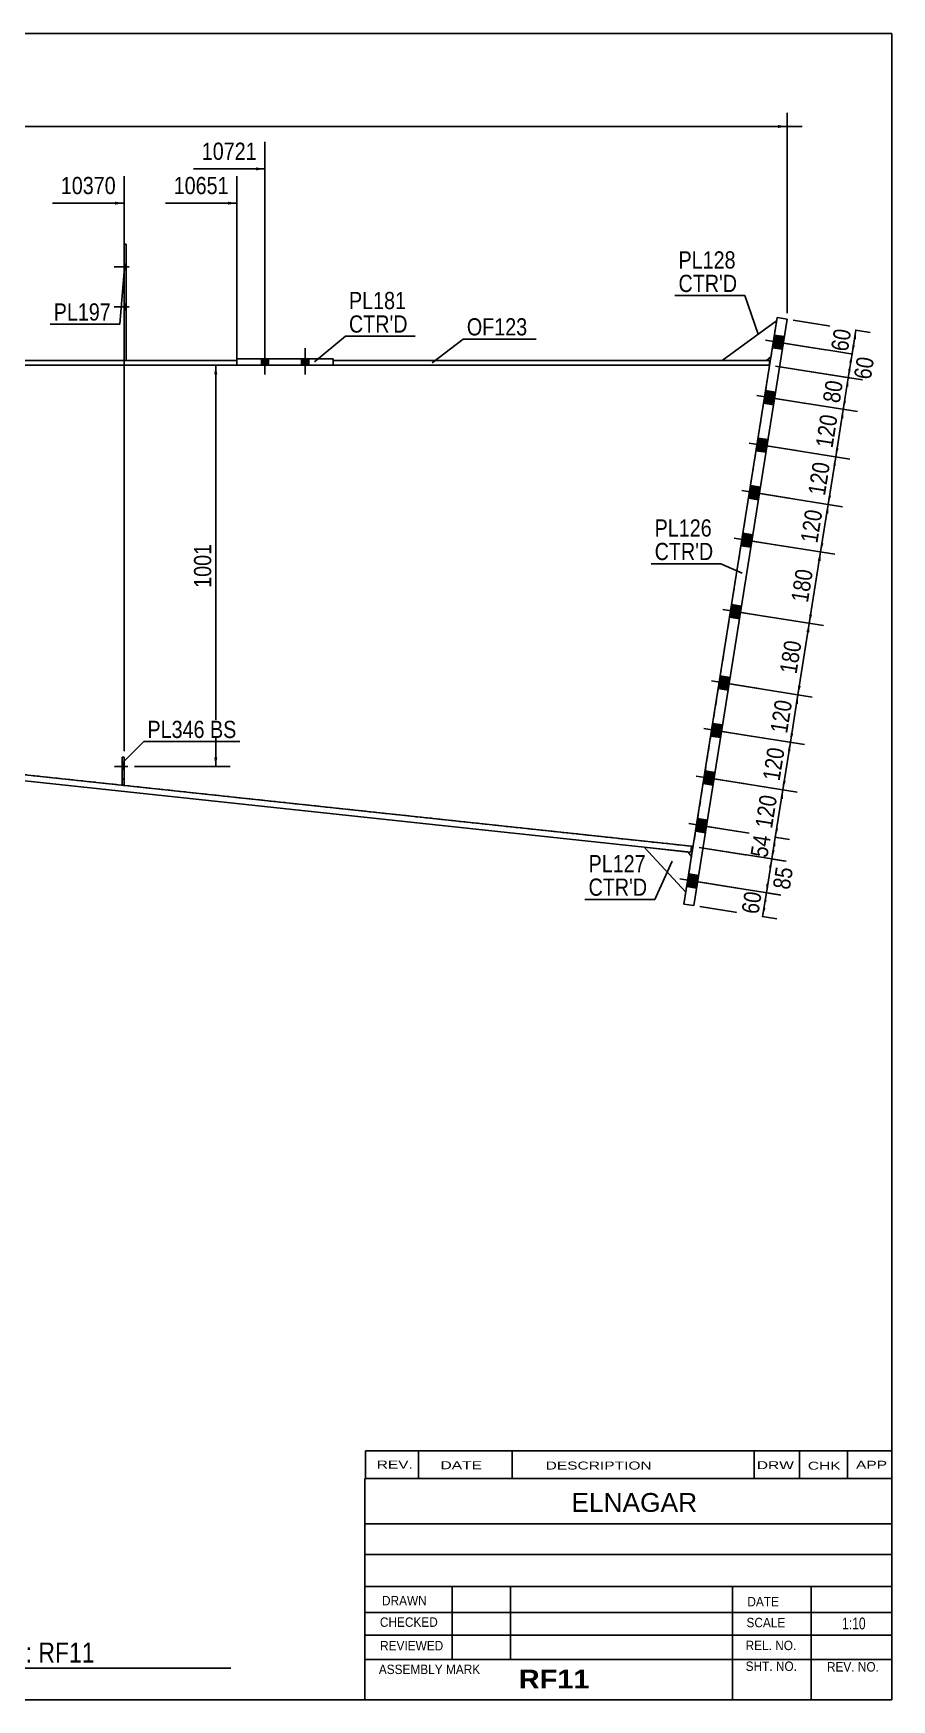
# Model space of a CAD drawing. Header units: millimetres. Extents: x -19 to 383, y -192 to 85.
# Drawn here: x 240.6 to 383.4, y -191.8 to 85.2 of the extents above; entities that cross this region are included whole.
import ezdxf

# ---------------------------------------------------------------- set-up
doc = ezdxf.new("R2010")
doc.units = ezdxf.units.MM
doc.linetypes.add('DXK_LINE_DOT1', pattern=[1.8814, 0.9407, -0.9407])
doc.linetypes.add('DXK_LINE_DOT2', pattern=[3.9198, 1.9599, -1.9599])
doc.styles.add('Arial', font='ARIAL.TTF', dxfattribs={"height": 0.2})
doc.styles.add('Arial Bold', font='ARIALBD.TTF', dxfattribs={"height": 0.2})
doc.styles.add('Arial Narrow', font='ARIALN.TTF', dxfattribs={"height": 0.2})

# ---------------------------------------------------------------- blocks, each defined once
blk = doc.blocks.new('Unknown-623515141-1211')
at = {"color": 5, "linetype": 'Continuous'}
for p, q in [((383.37, 85.16), (-16.63, 85.16)), ((-16.63, 85.16), (-16.63, -191.84)), ((383.37, -191.84), (383.37, 85.16)), ((-16.63, -191.84), (383.37, -191.84))]:
    blk.add_line(p, q, dxfattribs=at)
at = {"color": 174, "linetype": 'Continuous', "style": 'Arial'}
blk.add_text('Tekla structures', height=1.9102, rotation=90, dxfattribs=at).set_placement((-17.13, -191.34))
blk = doc.blocks.new('Part-623515141-1309 - 1232')
at = {"color": 2, "linetype": 'Continuous'}
for p, q in [((290.49, 30.8), (290.49, 30)), ((363.07, 30.8), (290.49, 30.8)), ((363.07, 30), (363.07, 30.8)), ((290.49, 30), (363.07, 30))]:
    blk.add_line(p, q, dxfattribs=at)
blk = doc.blocks.new('Bolt-623515141-1241 - 1232')
at = {"linetype": 'Continuous'}
for points in [[(363.86, 35), (363.53, 32.9), (365.17, 32.64), (365.51, 34.74)], [(363.86, 35), (363.53, 32.9), (365.17, 32.64), (365.51, 34.74)], [(363.86, 35), (363.53, 32.9), (365.17, 32.64), (365.51, 34.74)], [(363.86, 35), (363.53, 32.9), (365.17, 32.64), (365.51, 34.74)], [(362.4, 25.79), (362.06, 23.68), (363.71, 23.42), (364.04, 25.52)], [(362.4, 25.79), (362.06, 23.68), (363.71, 23.42), (364.04, 25.52)], [(362.4, 25.79), (362.06, 23.68), (363.71, 23.42), (364.04, 25.52)], [(362.4, 25.79), (362.06, 23.68), (363.71, 23.42), (364.04, 25.52)], [(361.14, 17.89), (360.81, 15.78), (362.45, 15.52), (362.79, 17.62)], [(361.14, 17.89), (360.81, 15.78), (362.45, 15.52), (362.79, 17.62)], [(361.14, 17.89), (360.81, 15.78), (362.45, 15.52), (362.79, 17.62)], [(361.14, 17.89), (360.81, 15.78), (362.45, 15.52), (362.79, 17.62)], [(359.89, 9.98), (359.55, 7.88), (361.2, 7.62), (361.53, 9.72)], [(359.89, 9.98), (359.55, 7.88), (361.2, 7.62), (361.53, 9.72)], [(359.89, 9.98), (359.55, 7.88), (361.2, 7.62), (361.53, 9.72)], [(359.89, 9.98), (359.55, 7.88), (361.2, 7.62), (361.53, 9.72)], [(358.63, 2.08), (358.29, -0.02), (359.94, -0.28), (360.28, 1.82)], [(358.63, 2.08), (358.29, -0.02), (359.94, -0.28), (360.28, 1.82)], [(358.63, 2.08), (358.29, -0.02), (359.94, -0.28), (360.28, 1.82)], [(358.63, 2.08), (358.29, -0.02), (359.94, -0.28), (360.28, 1.82)], [(356.74, -9.78), (356.41, -11.89), (358.05, -12.15), (358.39, -10.04)], [(356.74, -9.78), (356.41, -11.89), (358.05, -12.15), (358.39, -10.04)], [(356.74, -9.78), (356.41, -11.89), (358.05, -12.15), (358.39, -10.04)], [(356.74, -9.78), (356.41, -11.89), (358.05, -12.15), (358.39, -10.04)], [(354.86, -21.65), (354.52, -23.75), (356.17, -24.02), (356.5, -21.91)], [(354.86, -21.65), (354.52, -23.75), (356.17, -24.02), (356.5, -21.91)], [(354.86, -21.65), (354.52, -23.75), (356.17, -24.02), (356.5, -21.91)], [(354.86, -21.65), (354.52, -23.75), (356.17, -24.02), (356.5, -21.91)], [(353.6, -29.55), (353.26, -31.66), (354.91, -31.92), (355.24, -29.81)], [(353.6, -29.55), (353.26, -31.66), (354.91, -31.92), (355.24, -29.81)], [(353.6, -29.55), (353.26, -31.66), (354.91, -31.92), (355.24, -29.81)], [(353.6, -29.55), (353.26, -31.66), (354.91, -31.92), (355.24, -29.81)], [(352.34, -37.45), (352.01, -39.56), (353.65, -39.82), (353.99, -37.71)], [(352.34, -37.45), (352.01, -39.56), (353.65, -39.82), (353.99, -37.71)], [(352.34, -37.45), (352.01, -39.56), (353.65, -39.82), (353.99, -37.71)], [(352.34, -37.45), (352.01, -39.56), (353.65, -39.82), (353.99, -37.71)], [(351.09, -45.35), (350.75, -47.46), (352.4, -47.72), (352.73, -45.61)], [(351.09, -45.35), (350.75, -47.46), (352.4, -47.72), (352.73, -45.61)], [(351.09, -45.35), (350.75, -47.46), (352.4, -47.72), (352.73, -45.61)], [(351.09, -45.35), (350.75, -47.46), (352.4, -47.72), (352.73, -45.61)], [(349.62, -54.57), (349.29, -56.67), (350.93, -56.94), (351.27, -54.83)], [(349.62, -54.57), (349.29, -56.67), (350.93, -56.94), (351.27, -54.83)], [(349.62, -54.57), (349.29, -56.67), (350.93, -56.94), (351.27, -54.83)], [(349.62, -54.57), (349.29, -56.67), (350.93, -56.94), (351.27, -54.83)]]:
    blk.add_hatch(color=3, dxfattribs=at).paths.add_polyline_path(points)
at = {"color": 3, "linetype": 'Continuous'}
for p, q in [((362.4, 34.16), (370.28, 32.9)), ((362.4, 34.16), (370.28, 32.9)), ((362.4, 34.16), (370.28, 32.9)), ((362.4, 34.16), (370.28, 32.9)), ((363.86, 35), (365.51, 34.74)), ((363.86, 35), (365.51, 34.74)), ((363.86, 35), (365.51, 34.74)), ((363.86, 35), (365.51, 34.74)), ((363.53, 32.9), (365.17, 32.64)), ((363.53, 32.9), (365.17, 32.64)), ((363.53, 32.9), (365.17, 32.64)), ((363.53, 32.9), (365.17, 32.64)), ((360.93, 24.94), (368.81, 23.69)), ((360.93, 24.94), (368.81, 23.69)), ((360.93, 24.94), (368.81, 23.69)), ((360.93, 24.94), (368.81, 23.69)), ((362.4, 25.79), (364.04, 25.52)), ((362.4, 25.79), (364.04, 25.52)), ((362.4, 25.79), (364.04, 25.52)), ((362.4, 25.79), (364.04, 25.52)), ((362.06, 23.68), (363.71, 23.42)), ((362.06, 23.68), (363.71, 23.42)), ((362.06, 23.68), (363.71, 23.42)), ((362.06, 23.68), (363.71, 23.42)), ((359.67, 17.04), (367.56, 15.79)), ((359.67, 17.04), (367.56, 15.79)), ((359.67, 17.04), (367.56, 15.79)), ((359.67, 17.04), (367.56, 15.79)), ((361.14, 17.89), (362.79, 17.62)), ((361.14, 17.89), (362.79, 17.62)), ((361.14, 17.89), (362.79, 17.62)), ((361.14, 17.89), (362.79, 17.62)), ((360.81, 15.78), (362.45, 15.52)), ((360.81, 15.78), (362.45, 15.52)), ((360.81, 15.78), (362.45, 15.52)), ((360.81, 15.78), (362.45, 15.52)), ((358.42, 9.14), (366.3, 7.88)), ((358.42, 9.14), (366.3, 7.88)), ((358.42, 9.14), (366.3, 7.88)), ((358.42, 9.14), (366.3, 7.88)), ((359.89, 9.98), (361.53, 9.72)), ((359.89, 9.98), (361.53, 9.72)), ((359.89, 9.98), (361.53, 9.72)), ((359.89, 9.98), (361.53, 9.72)), ((359.55, 7.88), (361.2, 7.62)), ((359.55, 7.88), (361.2, 7.62)), ((359.55, 7.88), (361.2, 7.62)), ((359.55, 7.88), (361.2, 7.62)), ((357.16, 1.24), (365.05, -0.02)), ((357.16, 1.24), (365.05, -0.02)), ((357.16, 1.24), (365.05, -0.02)), ((357.16, 1.24), (365.05, -0.02)), ((358.63, 2.08), (360.28, 1.82)), ((358.63, 2.08), (360.28, 1.82)), ((358.63, 2.08), (360.28, 1.82)), ((358.63, 2.08), (360.28, 1.82)), ((358.29, -0.02), (359.94, -0.28)), ((358.29, -0.02), (359.94, -0.28)), ((358.29, -0.02), (359.94, -0.28)), ((358.29, -0.02), (359.94, -0.28)), ((355.27, -10.63), (363.16, -11.88)), ((355.27, -10.63), (363.16, -11.88)), ((355.27, -10.63), (363.16, -11.88)), ((355.27, -10.63), (363.16, -11.88)), ((356.74, -9.78), (358.39, -10.04)), ((356.74, -9.78), (358.39, -10.04)), ((356.74, -9.78), (358.39, -10.04)), ((356.74, -9.78), (358.39, -10.04)), ((356.41, -11.89), (358.05, -12.15)), ((356.41, -11.89), (358.05, -12.15)), ((356.41, -11.89), (358.05, -12.15)), ((356.41, -11.89), (358.05, -12.15)), ((354.86, -21.65), (356.5, -21.91)), ((354.86, -21.65), (356.5, -21.91)), ((354.86, -21.65), (356.5, -21.91)), ((354.86, -21.65), (356.5, -21.91)), ((353.39, -22.49), (361.27, -23.75)), ((353.39, -22.49), (361.27, -23.75)), ((353.39, -22.49), (361.27, -23.75)), ((353.39, -22.49), (361.27, -23.75)), ((354.52, -23.75), (356.17, -24.02)), ((354.52, -23.75), (356.17, -24.02)), ((354.52, -23.75), (356.17, -24.02)), ((354.52, -23.75), (356.17, -24.02)), ((352.13, -30.4), (360.02, -31.65)), ((352.13, -30.4), (360.02, -31.65)), ((352.13, -30.4), (360.02, -31.65)), ((352.13, -30.4), (360.02, -31.65)), ((353.6, -29.55), (355.24, -29.81)), ((353.6, -29.55), (355.24, -29.81)), ((353.6, -29.55), (355.24, -29.81)), ((353.6, -29.55), (355.24, -29.81)), ((353.26, -31.66), (354.91, -31.92)), ((353.26, -31.66), (354.91, -31.92)), ((353.26, -31.66), (354.91, -31.92)), ((353.26, -31.66), (354.91, -31.92)), ((350.87, -38.3), (358.76, -39.55)), ((350.87, -38.3), (358.76, -39.55)), ((350.87, -38.3), (358.76, -39.55)), ((350.87, -38.3), (358.76, -39.55)), ((352.34, -37.45), (353.99, -37.71)), ((352.34, -37.45), (353.99, -37.71)), ((352.34, -37.45), (353.99, -37.71)), ((352.34, -37.45), (353.99, -37.71)), ((352.01, -39.56), (353.65, -39.82)), ((352.01, -39.56), (353.65, -39.82)), ((352.01, -39.56), (353.65, -39.82)), ((352.01, -39.56), (353.65, -39.82)), ((349.62, -46.2), (357.5, -47.45)), ((349.62, -46.2), (357.5, -47.45)), ((349.62, -46.2), (357.5, -47.45)), ((349.62, -46.2), (357.5, -47.45)), ((351.09, -45.35), (352.73, -45.61)), ((351.09, -45.35), (352.73, -45.61)), ((351.09, -45.35), (352.73, -45.61)), ((351.09, -45.35), (352.73, -45.61)), ((350.75, -47.46), (352.4, -47.72)), ((350.75, -47.46), (352.4, -47.72)), ((350.75, -47.46), (352.4, -47.72)), ((350.75, -47.46), (352.4, -47.72)), ((349.62, -54.57), (351.27, -54.83)), ((349.62, -54.57), (351.27, -54.83)), ((349.62, -54.57), (351.27, -54.83)), ((349.62, -54.57), (351.27, -54.83)), ((348.15, -55.41), (356.04, -56.67)), ((348.15, -55.41), (356.04, -56.67)), ((348.15, -55.41), (356.04, -56.67)), ((348.15, -55.41), (356.04, -56.67)), ((349.29, -56.67), (350.93, -56.94)), ((349.29, -56.67), (350.93, -56.94)), ((349.29, -56.67), (350.93, -56.94)), ((349.29, -56.67), (350.93, -56.94))]:
    blk.add_line(p, q, dxfattribs=at)
blk = doc.blocks.new('Part-623515141-1552 - 1232')
at = {"color": 2, "linetype": 'Continuous'}
for p, q in [((364.24, 37.38), (355.2, 30.8)), ((362.53, 30.8), (363.3, 31.46))]:
    blk.add_line(p, q, dxfattribs=at)
at = {"color": 7, "linetype": 'DXK_LINE_DOT1'}
for p, q in [((363.3, 31.46), (364.24, 37.38)), ((355.2, 30.8), (362.53, 30.8))]:
    blk.add_line(p, q, dxfattribs=at)
blk = doc.blocks.new('Part-623515141-1441 - 1232')
at = {"color": 2, "linetype": 'Continuous'}
for p, q in [((170.4, -30.71), (170.29, -31.71)), ((170.29, -31.71), (349.99, -50.97)), ((170.4, -30.71), (350.09, -49.97)), ((350.09, -49.97), (349.99, -50.97))]:
    blk.add_line(p, q, dxfattribs=at)
blk = doc.blocks.new('Bolt-623515141-1242 - 1232')
at = {"linetype": 'Continuous'}
for points in [[(279.75, 31.07), (278.55, 31.07), (278.55, 30), (279.75, 30)], [(279.75, 31.07), (278.55, 31.07), (278.55, 30), (279.75, 30)], [(286.42, 31.07), (285.22, 31.07), (285.22, 30), (286.42, 30)], [(286.42, 31.07), (285.22, 31.07), (285.22, 30), (286.42, 30)]]:
    blk.add_hatch(color=3, dxfattribs=at).paths.add_polyline_path(points)
at = {"color": 3, "linetype": 'Continuous'}
for p, q in [((278.55, 31.07), (278.55, 30)), ((278.55, 31.07), (278.55, 30)), ((279.15, 32.8), (279.15, 28.47)), ((279.15, 32.8), (279.15, 28.47)), ((279.75, 31.07), (279.75, 30)), ((279.75, 31.07), (279.75, 30)), ((285.22, 31.07), (285.22, 30)), ((285.22, 31.07), (285.22, 30)), ((285.82, 32.8), (285.82, 28.47)), ((285.82, 32.8), (285.82, 28.47)), ((286.42, 31.07), (286.42, 30)), ((286.42, 31.07), (286.42, 30))]:
    blk.add_line(p, q, dxfattribs=at)
blk = doc.blocks.new('Bolt-623515141-8412 - 1232')
at = {"color": 3, "linetype": 'DXK_LINE_DOT2'}
for p, q in [((256.35, -36.71), (254.15, -36.71)), ((255.72, -36.24), (255.39, -36.24)), ((255.72, -37.17), (255.39, -37.17))]:
    blk.add_line(p, q, dxfattribs=at)
blk = doc.blocks.new('Part-623515141-1523 - 1232')
at = {"color": 2, "linetype": 'Continuous'}
for p, q in [((349.14, -57.58), (342.23, -50.14)), ((349.52, -50.93), (342.23, -50.14)), ((350.08, -51.66), (349.52, -50.93))]:
    blk.add_line(p, q, dxfattribs=at)
at = {"color": 7, "linetype": 'DXK_LINE_DOT1'}
blk.add_line((350.08, -51.66), (349.14, -57.58), dxfattribs=at)
blk = doc.blocks.new('Part-623515141-1331 - 1232')
at = {"color": 2, "linetype": 'Continuous'}
for p, q in [((274.49, 30.8), (157.07, 30.8)), ((157.07, 30.8), (157.07, 30)), ((274.49, 30), (274.49, 30.8)), ((157.07, 30), (274.49, 30))]:
    blk.add_line(p, q, dxfattribs=at)
blk = doc.blocks.new('Part-623515141-1375 - 1232')
at = {"color": 2, "linetype": 'Continuous'}
for p, q in [((163.73, 30), (163.73, -30)), ((350.35, -50), (350.09, -49.97))]:
    blk.add_line(p, q, dxfattribs=at)
at = {"color": 7, "linetype": 'DXK_LINE_DOT1'}
for p, q in [((363.07, 30), (163.73, 30)), ((363.07, 30), (350.35, -50)), ((350.09, -49.97), (163.73, -30)), ((163.73, -30), (350.35, -49.99))]:
    blk.add_line(p, q, dxfattribs=at)
blk = doc.blocks.new('Part-623515141-1494 - 1232')
at = {"color": 2, "linetype": 'Continuous'}
for p, q in [((348.82, -59.58), (364.32, 37.9)), ((365.97, 37.64), (350.47, -59.84)), ((364.32, 37.9), (365.97, 37.64)), ((350.47, -59.84), (348.82, -59.58))]:
    blk.add_line(p, q, dxfattribs=at)
blk = doc.blocks.new('Part-623515141-1807 - 1232')
at = {"color": 2, "linetype": 'Continuous'}
for p, q in [((290.49, 31.07), (274.49, 31.07)), ((274.49, 31.07), (274.49, 30)), ((290.49, 31.07), (290.49, 30)), ((290.49, 30), (274.49, 30))]:
    blk.add_line(p, q, dxfattribs=at)
blk = doc.blocks.new('Bolt-623515141-8404 - 1232')
at = {"linetype": 'Continuous'}
for points in [[(256.05, 45.87), (256.05, 46.8), (255.72, 46.8), (255.72, 45.87)], [(256.05, 45.87), (256.05, 46.8), (255.72, 46.8), (255.72, 45.87)], [(256.05, 39.2), (256.05, 40.13), (255.72, 40.13), (255.72, 39.2)], [(256.05, 39.2), (256.05, 40.13), (255.72, 40.13), (255.72, 39.2)]]:
    blk.add_hatch(color=3, dxfattribs=at).paths.add_polyline_path(points)
at = {"color": 3, "linetype": 'Continuous'}
for p, q in [((256.59, 46.33), (254.05, 46.33)), ((256.59, 46.33), (254.05, 46.33)), ((256.05, 46.8), (255.72, 46.8)), ((256.05, 46.8), (255.72, 46.8)), ((256.05, 45.87), (255.72, 45.87)), ((256.05, 45.87), (255.72, 45.87)), ((256.59, 39.67), (254.05, 39.67)), ((256.59, 39.67), (254.05, 39.67)), ((256.05, 40.13), (255.72, 40.13)), ((256.05, 40.13), (255.72, 40.13)), ((256.05, 39.2), (255.72, 39.2)), ((256.05, 39.2), (255.72, 39.2))]:
    blk.add_line(p, q, dxfattribs=at)
blk = doc.blocks.new('Part-623515141-8390 - 1232')
at = {"color": 2, "linetype": 'Continuous'}
for p, q in [((256.05, 50.13), (255.72, 50.13)), ((255.72, 50.13), (255.72, 30.8)), ((256.05, 30.8), (256.05, 50.13))]:
    blk.add_line(p, q, dxfattribs=at)
at = {"color": 7, "linetype": 'DXK_LINE_DOT1'}
blk.add_line((255.72, 30.8), (256.05, 30.8), dxfattribs=at)
blk = doc.blocks.new('Part-623515141-8398 - 1232')
at = {"color": 7, "linetype": 'DXK_LINE_DOT1'}
for p, q in [((255.38, -39.81), (255.39, -35.17)), ((255.39, -35.17), (255.72, -35.17)), ((255.72, -39.81), (255.72, -35.17)), ((255.38, -38.81), (255.72, -38.81)), ((255.72, -39.81), (255.38, -39.81))]:
    blk.add_line(p, q, dxfattribs=at)
blk = doc.blocks.new('Part-623515141-8401 - 1232')
at = {"color": 2, "linetype": 'Continuous'}
for p, q in [((255.38, -39.81), (255.39, -35.17)), ((255.39, -35.17), (255.72, -35.17)), ((255.72, -35.17), (255.72, -39.81)), ((255.72, -39.81), (255.38, -39.81))]:
    blk.add_line(p, q, dxfattribs=at)
blk = doc.blocks.new('Bolt-623515141-8415 - 1232')
at = {"linetype": 'Continuous'}
blk.add_hatch(color=3, dxfattribs=at).paths.add_polyline_path([(255.72, -37.17), (255.72, -36.24), (255.39, -36.24), (255.39, -37.17)])
at = {"color": 3, "linetype": 'Continuous'}
for p, q in [((256.35, -36.71), (254.15, -36.71)), ((255.72, -36.24), (255.39, -36.24)), ((255.72, -37.17), (255.39, -37.17))]:
    blk.add_line(p, q, dxfattribs=at)
blk = doc.blocks.new('StraightDimension-623515141-7342 - 1232')
at = {"linetype": 'Continuous'}
for points in [[(366.03, -34.13), (366.52, -32.69), (366.53, -34.21)], [(365.74, -39.15), (365.26, -40.59), (365.25, -39.07)]]:
    blk.add_hatch(color=7, dxfattribs=at).paths.add_polyline_path(points)
at = {"color": 7, "linetype": 'Continuous'}
for p, q in [((354.42, -30.77), (368.89, -33.07)), ((365.26, -40.59), (366.52, -32.69)), ((353.16, -38.67), (367.63, -40.97))]:
    blk.add_line(p, q, dxfattribs=at)
at = {"color": 0}
blk.add_wipeout([(366.26, -33.32), (362.12, -32.66), (361.07, -39.26), (365.21, -39.92)], dxfattribs=at)
at = {"color": 3, "style": 'Arial Narrow'}
blk.add_text('120', height=2.863, rotation=80.9647, dxfattribs=at).set_placement((364.72, -39.23))
blk = doc.blocks.new('StraightDimension-623515141-9858 - 1232')
at = {"linetype": 'Continuous'}
blk.add_hatch(color=7, dxfattribs=at).paths.add_polyline_path([(277.65, 62.88), (279.15, 62.63), (277.65, 62.38)])
at = {"color": 7, "linetype": 'Continuous'}
for p, q in [((279.15, 32.07), (279.15, 67.13)), ((267.26, 62.63), (279.15, 62.63))]:
    blk.add_line(p, q, dxfattribs=at)
at = {"color": 0}
blk.add_wipeout([(278.38, 63.53), (278.38, 67.73), (268.04, 67.73), (268.04, 63.53)], dxfattribs=at)
at = {"color": 3, "style": 'Arial Narrow'}
blk.add_text('10721', height=2.863, dxfattribs=at).set_placement((268.64, 64.13))
blk = doc.blocks.new('StraightDimension-623515141-7343 - 1232')
at = {"linetype": 'Continuous'}
for points in [[(364.78, -42.04), (365.26, -40.59), (365.27, -42.11)], [(364.49, -47.05), (364, -48.49), (363.99, -46.97)]]:
    blk.add_hatch(color=7, dxfattribs=at).paths.add_polyline_path(points)
at = {"color": 7, "linetype": 'Continuous'}
for p, q in [((353.16, -38.67), (367.63, -40.97)), ((364, -48.49), (365.26, -40.59)), ((351.9, -46.57), (366.37, -48.87))]:
    blk.add_line(p, q, dxfattribs=at)
at = {"color": 0}
blk.add_wipeout([(365.01, -41.22), (360.86, -40.56), (359.81, -47.16), (363.96, -47.82)], dxfattribs=at)
at = {"color": 3, "style": 'Arial Narrow'}
blk.add_text('120', height=2.863, rotation=80.9647, dxfattribs=at).set_placement((363.46, -47.13))
blk = doc.blocks.new('StraightDimension-623515141-7346 - 1232')
at = {"linetype": 'Continuous'}
for points in [[(362.06, -59.14), (362.54, -57.7), (362.55, -59.22)], [(362.39, -60.22), (361.91, -61.66), (361.9, -60.14)]]:
    blk.add_hatch(color=7, dxfattribs=at).paths.add_polyline_path(points)
at = {"color": 7, "linetype": 'Continuous'}
for p, q in [((350.44, -55.78), (364.91, -58.08)), ((361.91, -61.66), (362.54, -57.7)), ((351.46, -60), (364.28, -62.04))]:
    blk.add_line(p, q, dxfattribs=at)
at = {"color": 0}
blk.add_wipeout([(362.46, -57.26), (358.31, -56.6), (357.55, -61.4), (361.69, -62.06)], dxfattribs=at)
at = {"color": 3, "style": 'Arial Narrow'}
blk.add_text('60', height=2.863, rotation=80.9647, dxfattribs=at).set_placement((361.2, -61.37))
blk = doc.blocks.new('StraightDimension-623515141-7333 - 1232')
at = {"linetype": 'Continuous'}
for points in [[(377.27, 33.31), (376.78, 31.87), (376.77, 33.39)], [(376.93, 34.38), (377.41, 35.82), (377.42, 34.3)]]:
    blk.add_hatch(color=7, dxfattribs=at).paths.add_polyline_path(points)
at = {"color": 7, "linetype": 'Continuous'}
for p, q in [((366.96, 37.48), (379.78, 35.44)), ((364.68, 33.79), (379.15, 31.49)), ((376.78, 31.87), (377.41, 35.82))]:
    blk.add_line(p, q, dxfattribs=at)
at = {"color": 0}
blk.add_wipeout([(377.33, 36.27), (373.18, 36.93), (372.42, 32.13), (376.57, 31.47)], dxfattribs=at)
at = {"color": 3, "style": 'Arial Narrow'}
blk.add_text('60', height=2.863, rotation=80.9647, dxfattribs=at).set_placement((376.07, 32.16))
blk = doc.blocks.new('StraightDimension-623515141-2388 - 1232')
at = {"linetype": 'Continuous'}
for points in [[(0.17, 69.43), (-1.33, 69.68), (0.17, 69.93)], [(364.47, 69.93), (365.97, 69.68), (364.47, 69.43)]]:
    blk.add_hatch(color=7, dxfattribs=at).paths.add_polyline_path(points)
at = {"color": 7, "linetype": 'Continuous'}
for p, q in [((-1.33, 69.68), (-3.83, 69.68)), ((-1.33, 39), (-1.33, 71.93)), ((-1.33, 69.68), (365.97, 69.68)), ((365.97, 38.64), (365.97, 71.93)), ((365.97, 69.68), (368.47, 69.68))]:
    blk.add_line(p, q, dxfattribs=at)
at = {"color": 0}
blk.add_wipeout([(187.49, 69.83), (187.49, 74.03), (177.15, 74.03), (177.15, 69.83)], dxfattribs=at)
at = {"color": 3, "style": 'Arial Narrow'}
blk.add_text('12044', height=2.863, dxfattribs=at).set_placement((177.75, 70.43))
blk = doc.blocks.new('StraightDimension-623515141-7334 - 1232')
at = {"linetype": 'Continuous'}
for points in [[(376.3, 30.43), (376.78, 31.87), (376.79, 30.35)], [(376.64, 29.36), (376.15, 27.92), (376.14, 29.44)]]:
    blk.add_hatch(color=7, dxfattribs=at).paths.add_polyline_path(points)
at = {"color": 7, "linetype": 'Continuous'}
for p, q in [((364.68, 33.79), (379, 31.52)), ((376.15, 27.92), (376.78, 31.87)), ((364.06, 29.84), (378.38, 27.57))]:
    blk.add_line(p, q, dxfattribs=at)
at = {"color": 0}
blk.add_wipeout([(381.15, 31.61), (377, 32.27), (376.24, 27.47), (380.38, 26.81)], dxfattribs=at)
at = {"color": 3, "style": 'Arial Narrow'}
blk.add_text('60', height=2.863, rotation=80.9647, dxfattribs=at).set_placement((379.88, 27.5))
blk = doc.blocks.new('StraightDimension-623515141-7335 - 1232')
at = {"linetype": 'Continuous'}
for points in [[(375.67, 26.48), (376.15, 27.92), (376.17, 26.4)], [(375.8, 24.09), (375.32, 22.65), (375.3, 24.17)]]:
    blk.add_hatch(color=7, dxfattribs=at).paths.add_polyline_path(points)
at = {"color": 7, "linetype": 'Continuous'}
for p, q in [((364.06, 29.84), (378.52, 27.54)), ((375.32, 22.65), (376.15, 27.92)), ((363.22, 24.57), (377.69, 22.27))]:
    blk.add_line(p, q, dxfattribs=at)
at = {"color": 0}
blk.add_wipeout([(375.97, 27.7), (371.82, 28.36), (371.06, 23.57), (375.21, 22.91)], dxfattribs=at)
at = {"color": 3, "style": 'Arial Narrow'}
blk.add_text('80', height=2.863, rotation=80.9647, dxfattribs=at).set_placement((374.71, 23.59))
blk = doc.blocks.new('StraightDimension-623515141-7336 - 1232')
at = {"linetype": 'Continuous'}
for points in [[(374.83, 21.2), (375.32, 22.65), (375.33, 21.13)], [(374.54, 16.19), (374.06, 14.75), (374.05, 16.27)]]:
    blk.add_hatch(color=7, dxfattribs=at).paths.add_polyline_path(points)
at = {"color": 7, "linetype": 'Continuous'}
for p, q in [((363.22, 24.57), (377.69, 22.27)), ((374.06, 14.75), (375.32, 22.65)), ((361.96, 16.68), (376.43, 14.37))]:
    blk.add_line(p, q, dxfattribs=at)
at = {"color": 0}
blk.add_wipeout([(375.06, 22.02), (370.92, 22.68), (369.87, 16.08), (374.02, 15.42)], dxfattribs=at)
at = {"color": 3, "style": 'Arial Narrow'}
blk.add_text('120', height=2.863, rotation=80.9647, dxfattribs=at).set_placement((373.52, 16.11))
blk = doc.blocks.new('StraightDimension-623515141-7337 - 1232')
at = {"linetype": 'Continuous'}
for points in [[(373.58, 13.31), (374.06, 14.75), (374.07, 13.23)], [(373.29, 8.29), (372.8, 6.85), (372.79, 8.37)]]:
    blk.add_hatch(color=7, dxfattribs=at).paths.add_polyline_path(points)
at = {"color": 7, "linetype": 'Continuous'}
for p, q in [((361.96, 16.68), (376.43, 14.37)), ((372.8, 6.85), (374.06, 14.75)), ((360.7, 8.77), (375.17, 6.47))]:
    blk.add_line(p, q, dxfattribs=at)
at = {"color": 0}
blk.add_wipeout([(373.81, 14.13), (369.66, 14.78), (368.61, 8.18), (372.76, 7.52)], dxfattribs=at)
at = {"color": 3, "style": 'Arial Narrow'}
blk.add_text('120', height=2.863, rotation=80.9647, dxfattribs=at).set_placement((372.26, 8.21))
blk = doc.blocks.new('StraightDimension-623515141-7338 - 1232')
at = {"linetype": 'Continuous'}
for points in [[(372.32, 5.41), (372.8, 6.85), (372.82, 5.33)], [(372.03, 0.39), (371.55, -1.05), (371.54, 0.47)]]:
    blk.add_hatch(color=7, dxfattribs=at).paths.add_polyline_path(points)
at = {"color": 7, "linetype": 'Continuous'}
for p, q in [((360.7, 8.77), (375.17, 6.47)), ((371.55, -1.05), (372.8, 6.85)), ((359.45, 0.87), (373.92, -1.43))]:
    blk.add_line(p, q, dxfattribs=at)
at = {"color": 0}
blk.add_wipeout([(372.55, 6.22), (368.4, 6.88), (367.36, 0.28), (371.5, -0.38)], dxfattribs=at)
at = {"color": 3, "style": 'Arial Narrow'}
blk.add_text('120', height=2.863, rotation=80.9647, dxfattribs=at).set_placement((371, 0.31))
blk = doc.blocks.new('StraightDimension-623515141-7339 - 1232')
at = {"linetype": 'Continuous'}
for points in [[(371.07, -2.49), (371.55, -1.05), (371.56, -2.57)], [(370.14, -11.48), (369.66, -12.92), (369.65, -11.4)]]:
    blk.add_hatch(color=7, dxfattribs=at).paths.add_polyline_path(points)
at = {"color": 7, "linetype": 'Continuous'}
for p, q in [((359.45, 0.87), (373.92, -1.43)), ((369.66, -12.92), (371.55, -1.05)), ((357.56, -11), (372.03, -13.3))]:
    blk.add_line(p, q, dxfattribs=at)
at = {"color": 0}
blk.add_wipeout([(370.98, -3.66), (366.83, -3), (365.78, -9.6), (369.93, -10.26)], dxfattribs=at)
at = {"color": 3, "style": 'Arial Narrow'}
blk.add_text('180', height=2.863, rotation=80.9647, dxfattribs=at).set_placement((369.43, -9.58))
blk = doc.blocks.new('StraightDimension-623515141-7340 - 1232')
at = {"linetype": 'Continuous'}
for points in [[(369.18, -14.36), (369.66, -12.92), (369.67, -14.44)], [(368.25, -23.35), (367.77, -24.79), (367.76, -23.27)]]:
    blk.add_hatch(color=7, dxfattribs=at).paths.add_polyline_path(points)
at = {"color": 7, "linetype": 'Continuous'}
for p, q in [((357.56, -11), (372.03, -13.3)), ((367.77, -24.79), (369.66, -12.92)), ((355.67, -22.87), (370.14, -25.17))]:
    blk.add_line(p, q, dxfattribs=at)
at = {"color": 0}
blk.add_wipeout([(369.09, -15.53), (364.95, -14.87), (363.9, -21.47), (368.04, -22.13)], dxfattribs=at)
at = {"color": 3, "style": 'Arial Narrow'}
blk.add_text('180', height=2.863, rotation=80.9647, dxfattribs=at).set_placement((367.54, -21.45))
blk = doc.blocks.new('StraightDimension-623515141-7341 - 1232')
at = {"linetype": 'Continuous'}
for points in [[(367.29, -26.23), (367.77, -24.79), (367.78, -26.31)], [(367, -31.25), (366.52, -32.69), (366.5, -31.17)]]:
    blk.add_hatch(color=7, dxfattribs=at).paths.add_polyline_path(points)
at = {"color": 7, "linetype": 'Continuous'}
for p, q in [((355.67, -22.87), (370.14, -25.17)), ((366.52, -32.69), (367.77, -24.79)), ((354.42, -30.77), (368.89, -33.07))]:
    blk.add_line(p, q, dxfattribs=at)
at = {"color": 0}
blk.add_wipeout([(367.52, -25.42), (363.37, -24.76), (362.32, -31.36), (366.47, -32.02)], dxfattribs=at)
at = {"color": 3, "style": 'Arial Narrow'}
blk.add_text('120', height=2.863, rotation=80.9647, dxfattribs=at).set_placement((365.97, -31.33))
blk = doc.blocks.new('StraightDimension-623515141-7344 - 1232')
at = {"linetype": 'Continuous'}
for points in [[(363.52, -49.94), (364, -48.49), (364.01, -50.01)], [(363.92, -50.64), (363.43, -52.08), (363.42, -50.56)]]:
    blk.add_hatch(color=7, dxfattribs=at).paths.add_polyline_path(points)
at = {"color": 7, "linetype": 'Continuous'}
for p, q in [((351.9, -46.57), (366.37, -48.87)), ((363.43, -52.08), (364, -48.49)), ((351.33, -50.16), (365.8, -52.46))]:
    blk.add_line(p, q, dxfattribs=at)
at = {"color": 0}
blk.add_wipeout([(363.95, -47.87), (359.8, -47.21), (359.04, -52), (363.19, -52.66)], dxfattribs=at)
at = {"color": 3, "style": 'Arial Narrow'}
blk.add_text('54', height=2.863, rotation=80.9647, dxfattribs=at).set_placement((362.69, -51.97))
blk = doc.blocks.new('StraightDimension-623515141-7345 - 1232')
at = {"linetype": 'Continuous'}
for points in [[(362.95, -53.52), (363.43, -52.08), (363.44, -53.6)], [(363.02, -56.26), (362.54, -57.7), (362.53, -56.18)]]:
    blk.add_hatch(color=7, dxfattribs=at).paths.add_polyline_path(points)
at = {"color": 7, "linetype": 'Continuous'}
for p, q in [((351.33, -50.16), (365.66, -52.43)), ((362.54, -57.7), (363.43, -52.08)), ((350.44, -55.78), (364.76, -58.06))]:
    blk.add_line(p, q, dxfattribs=at)
at = {"color": 0}
blk.add_wipeout([(367.66, -53.18), (363.52, -52.52), (362.75, -57.31), (366.9, -57.97)], dxfattribs=at)
at = {"color": 3, "style": 'Arial Narrow'}
blk.add_text('85', height=2.863, rotation=80.9647, dxfattribs=at).set_placement((366.4, -57.29))
blk = doc.blocks.new('StraightDimension-623515141-8967 - 1232')
at = {"linetype": 'Continuous'}
for points in [[(270.71, 28.5), (270.96, 30), (271.21, 28.5)], [(271.21, -35.21), (270.96, -36.71), (270.71, -35.21)]]:
    blk.add_hatch(color=7, dxfattribs=at).paths.add_polyline_path(points)
at = {"color": 7, "linetype": 'Continuous'}
for p, q in [((257.82, 30), (273.36, 30)), ((270.96, -36.71), (270.96, 30)), ((257.44, -36.71), (273.36, -36.71))]:
    blk.add_line(p, q, dxfattribs=at)
at = {"color": 0}
blk.add_wipeout([(270.81, 0.9), (266.61, 0.9), (266.61, -7.61), (270.81, -7.61)], dxfattribs=at)
at = {"color": 3, "style": 'Arial Narrow'}
blk.add_text('1001', height=2.863, rotation=90.0002, dxfattribs=at).set_placement((270.21, -7.01))
blk = doc.blocks.new('StraightDimension-623515141-9859 - 1232')
at = {"linetype": 'Continuous'}
blk.add_hatch(color=7, dxfattribs=at).paths.add_polyline_path([(272.99, 57.18), (274.49, 56.93), (272.99, 56.68)])
at = {"color": 7, "linetype": 'Continuous'}
for p, q in [((274.49, 31), (274.49, 61.43)), ((262.6, 56.93), (274.49, 56.93))]:
    blk.add_line(p, q, dxfattribs=at)
at = {"color": 0}
blk.add_wipeout([(273.71, 57.83), (273.71, 62.03), (263.37, 62.03), (263.37, 57.83)], dxfattribs=at)
at = {"color": 3, "style": 'Arial Narrow'}
blk.add_text('10651', height=2.863, dxfattribs=at).set_placement((263.97, 58.43))
blk = doc.blocks.new('StraightDimension-623515141-9860 - 1232')
at = {"linetype": 'Continuous'}
blk.add_hatch(color=7, dxfattribs=at).paths.add_polyline_path([(254.22, 57.18), (255.72, 56.93), (254.22, 56.68)])
at = {"color": 7, "linetype": 'Continuous'}
for p, q in [((255.72, -34.17), (255.72, 61.43)), ((243.83, 56.93), (255.72, 56.93))]:
    blk.add_line(p, q, dxfattribs=at)
at = {"color": 0}
blk.add_wipeout([(254.94, 57.83), (254.94, 62.03), (244.6, 62.03), (244.6, 57.83)], dxfattribs=at)
at = {"color": 3, "style": 'Arial Narrow'}
blk.add_text('10370', height=2.863, dxfattribs=at).set_placement((245.2, 58.43))
blk = doc.blocks.new('CBS_NAME_BLOG-623515141-11026')
at = {"color": 7, "linetype": 'Continuous'}
for p, q in [((295.77, -155.09), (383.29, -155.09)), ((295.77, -191.8), (295.77, -155.09)), ((295.78, -162.62), (383.29, -162.62)), ((295.85, -167.68), (383.37, -167.68)), ((295.77, -173.05), (383.29, -173.05)), ((310.3, -185.15), (310.3, -173.06)), ((319.98, -185.13), (319.98, -173.06)), ((356.9, -191.8), (356.9, -173.06)), ((369.95, -191.8), (369.95, -173.05)), ((295.78, -177.35), (383.37, -177.33)), ((295.77, -181.1), (383.29, -181.1)), ((295.77, -185.14), (383.29, -185.14)), ((295.77, -191.84), (383.37, -191.84))]:
    blk.add_line(p, q, dxfattribs=at)
at = {"color": 3, "linetype": 'Continuous', "style": 'Arial'}
blk.add_text('ELNAGAR', height=3.133, dxfattribs=at).set_placement((330.1, -160.62))
at = {"color": 3, "linetype": 'Continuous'}
for s, height, style, width, p in [('DRAWN', 1.566, 'Arial', 0.9, (298.61, -176.16)), ('DATE', 1.566, 'Arial', 0.9, (359.37, -176.32)), ('CHECKED', 1.566, 'Arial', 0.9, (298.26, -179.73)), ('SCALE', 1.566, 'Arial', 0.9, (359.22, -179.8)), ('1:10', 1.957, 'Arial Narrow', 0.9, (375.11, -180.15)), ('REVIEWED', 1.566, 'Arial', 0.9, (298.29, -183.65)), ('REL. NO.', 1.566, 'Arial', 0.9, (359.08, -183.6)), ('SHT. NO.', 1.566, 'Arial', 0.9, (359.08, -187.06)), ('REV. NO.', 1.566, 'Arial', 0.9, (372.6, -187.16)), ('ASSEMBLY MARK', 1.5663, 'Arial', 0.9, (298.08, -187.58)), ('RF11', 3.131, 'Arial Bold', 1.1, (321.35, -189.98))]:
    blk.add_text(s, height=height, dxfattribs=dict(at, style=style, width=width)).set_placement(p)
blk = doc.blocks.new('CBS_CALLOFF-623515141-11025')
at = {"color": 7, "linetype": 'Continuous'}
blk.add_line((157.25, -186.57), (273.48, -186.59), dxfattribs=at)
at = {"color": 3, "linetype": 'Continuous', "style": 'Arial Narrow'}
blk.add_text('QTY= 4 Nos.      RAFTER     MKD : RF11', height=3.3405, dxfattribs=at).set_placement((180.54, -185.68))
blk = doc.blocks.new('CBS_REVISION-623515141-11027')
at = {"color": 7, "linetype": 'Continuous'}
for p, q in [((295.86, -150.46), (383.36, -150.46)), ((295.86, -150.46), (295.86, -155.09)), ((304.66, -150.46), (304.66, -155.09)), ((320.25, -150.46), (320.25, -155.02)), ((360.51, -150.46), (360.51, -155.09)), ((368.05, -150.46), (368.05, -155.09)), ((376, -150.46), (376, -155.09)), ((295.86, -155.09), (383.36, -155.09))]:
    blk.add_line(p, q, dxfattribs=at)
at = {"color": 7, "style": 'Arial Narrow', "width": 1.7}
for s, height, p in [('REV.', 1.326, (297.72, -153.41)), ('DATE', 1.326, (308.34, -153.53)), ('DESCRIPTION', 1.3257, (325.82, -153.58)), ('DRW', 1.326, (360.94, -153.52)), ('CHK', 1.326, (369.42, -153.61)), ('APP', 1.326, (377.43, -153.45))]:
    blk.add_text(s, height=height, dxfattribs=at).set_placement(p)
blk = doc.blocks.new('Mark-623515141-1803 - 1232')
at = {"color": 0}
blk.add_wipeout([(302.63, 39.31), (302.63, 42.31), (293.12, 42.31), (293.12, 39.31)], dxfattribs=at)
blk.add_wipeout([(302.63, 39.31), (302.63, 42.31), (293.12, 42.31), (293.12, 39.31)], dxfattribs=at)
blk.add_wipeout([(302.88, 35.41), (302.88, 38.41), (293.12, 38.41), (293.12, 35.41)], dxfattribs=at)
blk.add_wipeout([(302.88, 35.41), (302.88, 38.41), (293.12, 38.41), (293.12, 35.41)], dxfattribs=at)
at = {"color": 7, "linetype": 'Continuous'}
for p, q in [((287.38, 30.58), (292.52, 34.81)), ((292.52, 34.81), (304.13, 34.81))]:
    blk.add_line(p, q, dxfattribs=at)
at = {"color": 3, "style": 'Arial Narrow'}
blk.add_text('PL181', height=2.863, dxfattribs=at).set_placement((293.12, 39.31))
at = {"color": 1, "style": 'Arial Narrow'}
blk.add_text("CTR'D", height=2.863, dxfattribs=at).set_placement((293.12, 35.41))
blk = doc.blocks.new('Mark-623515141-1548 - 1232')
at = {"color": 0}
blk.add_wipeout([(357.43, 46.06), (357.43, 49.06), (347.92, 49.06), (347.92, 46.06)], dxfattribs=at)
blk.add_wipeout([(357.43, 46.06), (357.43, 49.06), (347.92, 49.06), (347.92, 46.06)], dxfattribs=at)
blk.add_wipeout([(357.68, 42.16), (357.68, 45.16), (347.92, 45.16), (347.92, 42.16)], dxfattribs=at)
blk.add_wipeout([(357.68, 42.16), (357.68, 45.16), (347.92, 45.16), (347.92, 42.16)], dxfattribs=at)
at = {"color": 7, "linetype": 'Continuous'}
for p in [(347.32, 41.56), (361.19, 35.16)]:
    blk.add_line(p, (358.93, 41.56), dxfattribs=at)
at = {"color": 3, "style": 'Arial Narrow'}
blk.add_text('PL128', height=2.863, dxfattribs=at).set_placement((347.92, 46.06))
at = {"color": 1, "style": 'Arial Narrow'}
blk.add_text("CTR'D", height=2.863, dxfattribs=at).set_placement((347.92, 42.16))
blk = doc.blocks.new('Mark-623515141-1490 - 1232')
at = {"color": 0}
blk.add_wipeout([(353.45, 1.5), (353.45, 4.5), (343.95, 4.5), (343.95, 1.5)], dxfattribs=at)
blk.add_wipeout([(353.45, 1.5), (353.45, 4.5), (343.95, 4.5), (343.95, 1.5)], dxfattribs=at)
blk.add_wipeout([(353.7, -2.4), (353.7, 0.6), (343.95, 0.6), (343.95, -2.4)], dxfattribs=at)
blk.add_wipeout([(353.7, -2.4), (353.7, 0.6), (343.95, 0.6), (343.95, -2.4)], dxfattribs=at)
at = {"color": 7, "linetype": 'Continuous'}
for p in [(343.35, -3), (358.49, -4.59)]:
    blk.add_line(p, (354.95, -3), dxfattribs=at)
at = {"color": 3, "style": 'Arial Narrow'}
blk.add_text('PL126', height=2.863, dxfattribs=at).set_placement((343.95, 1.5))
at = {"color": 1, "style": 'Arial Narrow'}
blk.add_text("CTR'D", height=2.863, dxfattribs=at).set_placement((343.95, -2.4))
blk = doc.blocks.new('Mark-623515141-1305 - 1232')
at = {"color": 0}
blk.add_wipeout([(322.77, 34.94), (322.77, 37.94), (312.72, 37.94), (312.72, 34.94)], dxfattribs=at)
blk.add_wipeout([(322.77, 34.94), (322.77, 37.94), (312.72, 37.94), (312.72, 34.94)], dxfattribs=at)
at = {"color": 7, "linetype": 'Continuous'}
for p, q in [((306.96, 30.41), (312.12, 34.34)), ((312.12, 34.34), (324.27, 34.34))]:
    blk.add_line(p, q, dxfattribs=at)
at = {"color": 3, "style": 'Arial Narrow'}
blk.add_text('OF123', height=2.863, dxfattribs=at).set_placement((312.72, 34.94))
blk = doc.blocks.new('Mark-623515141-1519 - 1232')
at = {"color": 0}
blk.add_wipeout([(342.47, -54.3), (342.47, -51.3), (332.96, -51.3), (332.96, -54.3)], dxfattribs=at)
blk.add_wipeout([(342.47, -54.3), (342.47, -51.3), (332.96, -51.3), (332.96, -54.3)], dxfattribs=at)
blk.add_wipeout([(342.72, -58.2), (342.72, -55.2), (332.96, -55.2), (332.96, -58.2)], dxfattribs=at)
blk.add_wipeout([(342.72, -58.2), (342.72, -55.2), (332.96, -55.2), (332.96, -58.2)], dxfattribs=at)
at = {"color": 7, "linetype": 'Continuous'}
for p in [(346.89, -52.44), (332.36, -58.8)]:
    blk.add_line(p, (343.97, -58.8), dxfattribs=at)
at = {"color": 3, "style": 'Arial Narrow'}
blk.add_text('PL127', height=2.863, dxfattribs=at).set_placement((332.96, -54.3))
at = {"color": 1, "style": 'Arial Narrow'}
blk.add_text("CTR'D", height=2.863, dxfattribs=at).set_placement((332.96, -58.2))
blk = doc.blocks.new('Mark-623515141-8522 - 1232')
at = {"color": 7, "linetype": 'Continuous'}
blk.add_line((255.8, 46.25), (255.03, 36.81), dxfattribs=at)
at = {"color": 0}
blk.add_wipeout([(253.53, 37.41), (253.53, 40.41), (244.02, 40.41), (244.02, 37.41)], dxfattribs=at)
blk.add_wipeout([(253.53, 37.41), (253.53, 40.41), (244.02, 40.41), (244.02, 37.41)], dxfattribs=at)
at = {"color": 7, "linetype": 'Continuous'}
blk.add_line((243.42, 36.81), (255.03, 36.81), dxfattribs=at)
at = {"color": 3, "style": 'Arial Narrow'}
blk.add_text('PL197', height=2.863, dxfattribs=at).set_placement((244.02, 37.41))
blk = doc.blocks.new('MarkSet-623515141-8506 - 1232')
at = {"color": 0}
blk.add_wipeout([(269.11, -31.98), (269.11, -28.98), (259.61, -28.98), (259.61, -31.98)], dxfattribs=at)
blk.add_wipeout([(269.11, -31.98), (269.11, -28.98), (259.61, -28.98), (259.61, -31.98)], dxfattribs=at)
at = {"color": 7, "linetype": 'Continuous'}
blk.add_line((255.47, -36.12), (259.01, -32.58), dxfattribs=at)
at = {"color": 0}
blk.add_wipeout([(274.39, -31.98), (274.39, -28.98), (270.01, -28.98), (270.01, -31.98)], dxfattribs=at)
blk.add_wipeout([(274.39, -31.98), (274.39, -28.98), (270.01, -28.98), (270.01, -31.98)], dxfattribs=at)
at = {"color": 7, "linetype": 'Continuous'}
blk.add_line((259.01, -32.58), (274.99, -32.58), dxfattribs=at)
at = {"color": 3, "style": 'Arial Narrow'}
for s, p in [('PL346', (259.61, -31.98)), ('BS', (270.01, -31.98))]:
    blk.add_text(s, height=2.863, dxfattribs=at).set_placement(p)

msp = doc.modelspace()

# ---------------------------------------------------------------- block references
for name in ['Unknown-623515141-1211', 'Part-623515141-8390 - 1232', 'Bolt-623515141-8404 - 1232', 'Part-623515141-1494 - 1232', 'Part-623515141-1552 - 1232', 'Bolt-623515141-1241 - 1232', 'Part-623515141-1331 - 1232', 'Part-623515141-1807 - 1232', 'Bolt-623515141-1242 - 1232', 'Part-623515141-1309 - 1232', 'Part-623515141-1375 - 1232', 'Part-623515141-1441 - 1232', 'Part-623515141-8398 - 1232', 'Part-623515141-8401 - 1232', 'Bolt-623515141-8412 - 1232', 'Bolt-623515141-8415 - 1232', 'Part-623515141-1523 - 1232', 'CBS_REVISION-623515141-11027', 'CBS_NAME_BLOG-623515141-11026', 'CBS_CALLOFF-623515141-11025']:
    msp.add_blockref(name, (0, 0))

# ---------------------------------------------------------------- next in the draw order: block references
for name in ['StraightDimension-623515141-9858 - 1232', 'StraightDimension-623515141-7333 - 1232', 'StraightDimension-623515141-8967 - 1232', 'StraightDimension-623515141-7342 - 1232', 'Mark-623515141-1519 - 1232', 'StraightDimension-623515141-7346 - 1232']:
    msp.add_blockref(name, (0, 0))

# ---------------------------------------------------------------- next in the draw order: block references
for name in ['StraightDimension-623515141-2388 - 1232', 'StraightDimension-623515141-7334 - 1232', 'StraightDimension-623515141-7343 - 1232']:
    msp.add_blockref(name, (0, 0))

# ---------------------------------------------------------------- next in the draw order: block references
for name in ['StraightDimension-623515141-9860 - 1232', 'StraightDimension-623515141-9859 - 1232', 'Mark-623515141-1548 - 1232', 'Mark-623515141-1803 - 1232', 'Mark-623515141-1305 - 1232', 'StraightDimension-623515141-7335 - 1232', 'StraightDimension-623515141-7344 - 1232']:
    msp.add_blockref(name, (0, 0))

# ---------------------------------------------------------------- next in the draw order: block references
for name in ['Mark-623515141-8522 - 1232', 'StraightDimension-623515141-7336 - 1232', 'MarkSet-623515141-8506 - 1232', 'StraightDimension-623515141-7345 - 1232']:
    msp.add_blockref(name, (0, 0))

# ---------------------------------------------------------------- next in the draw order: block references
msp.add_blockref('StraightDimension-623515141-7337 - 1232', (0, 0))

# ---------------------------------------------------------------- next in the draw order: block references
msp.add_blockref('StraightDimension-623515141-7338 - 1232', (0, 0))

# ---------------------------------------------------------------- next in the draw order: block references
msp.add_blockref('StraightDimension-623515141-7339 - 1232', (0, 0))

# ---------------------------------------------------------------- next in the draw order: block references
for name in ['Mark-623515141-1490 - 1232', 'StraightDimension-623515141-7340 - 1232']:
    msp.add_blockref(name, (0, 0))

# ---------------------------------------------------------------- next in the draw order: block references
msp.add_blockref('StraightDimension-623515141-7341 - 1232', (0, 0))

doc.saveas('drawing.dxf')
